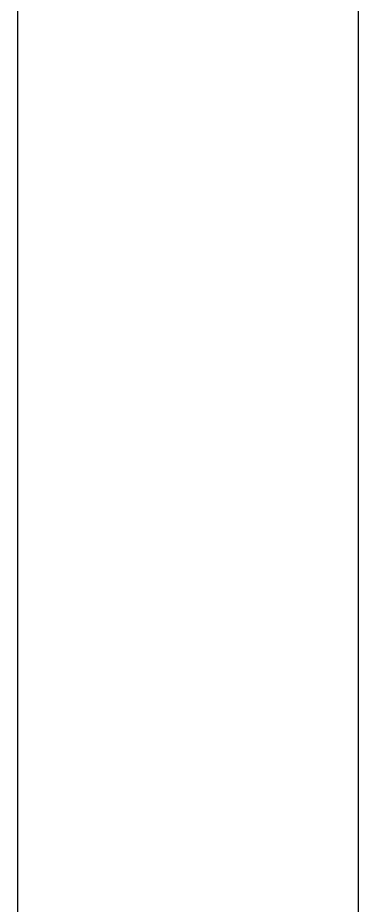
# Model space of a CAD drawing. Extents: x 1 to 47.7, y 0.2 to 35.
# Drawn here: x 18.378 to 19.092, y 15.691 to 17.55 of the extents above; entities that cross this region are included whole.
import ezdxf

# ---------------------------------------------------------------- set-up
doc = ezdxf.new("R2010")
doc.units = 0
doc.header["$MEASUREMENT"] = 0
doc.layers.add('3_1__VERTICAL_RACK_MOUNT__', color=7, linetype='CONTINUOUS')
doc.layers.add('3_2__VERTICAL_PANEL_MOUNT_', color=7, linetype='CONTINUOUS')

msp = doc.modelspace()

# ---------------------------------------------------------------- linework, layer by layer
at = {"layer": '3_1__VERTICAL_RACK_MOUNT__'}
msp.add_lwpolyline([(19.0916, 17.5981), (19.0916, 17.5301), (19.0916, 17.4612), (19.0916, 17.3914), (19.0916, 17.3207), (19.0916, 17.2491), (19.0916, 17.1767), (19.0916, 17.1034), (19.0916, 17.0293), (19.0916, 16.9544), (19.0916, 16.8787), (19.0916, 16.8022), (19.0916, 16.7249), (19.0916, 16.6469), (19.0916, 16.568), (19.0916, 16.4885), (19.0916, 16.4082), (19.0916, 16.3272), (19.0916, 16.2455), (19.0916, 16.1631), (19.0916, 16.08), (19.0916, 15.9962), (19.0916, 15.9118), (19.0916, 15.8268), (19.0916, 15.7411), (19.0916, 15.6548)], dxfattribs=at)
at = {"layer": '3_2__VERTICAL_PANEL_MOUNT_'}
msp.add_lwpolyline([(18.378, 15.6533), (18.378, 15.7543), (18.378, 15.8548), (18.378, 15.9546), (18.378, 16.0538), (18.378, 16.1523), (18.378, 16.2501), (18.378, 16.3473), (18.378, 16.4438), (18.378, 16.5395), (18.378, 16.6346), (18.378, 16.7289), (18.378, 16.8224), (18.378, 16.9152), (18.378, 17.0072), (18.378, 17.0984), (18.378, 17.1888), (18.378, 17.2784), (18.378, 17.3671), (18.378, 17.455), (18.378, 17.542), (18.378, 17.6281)], dxfattribs=at)

doc.saveas('drawing.dxf')
